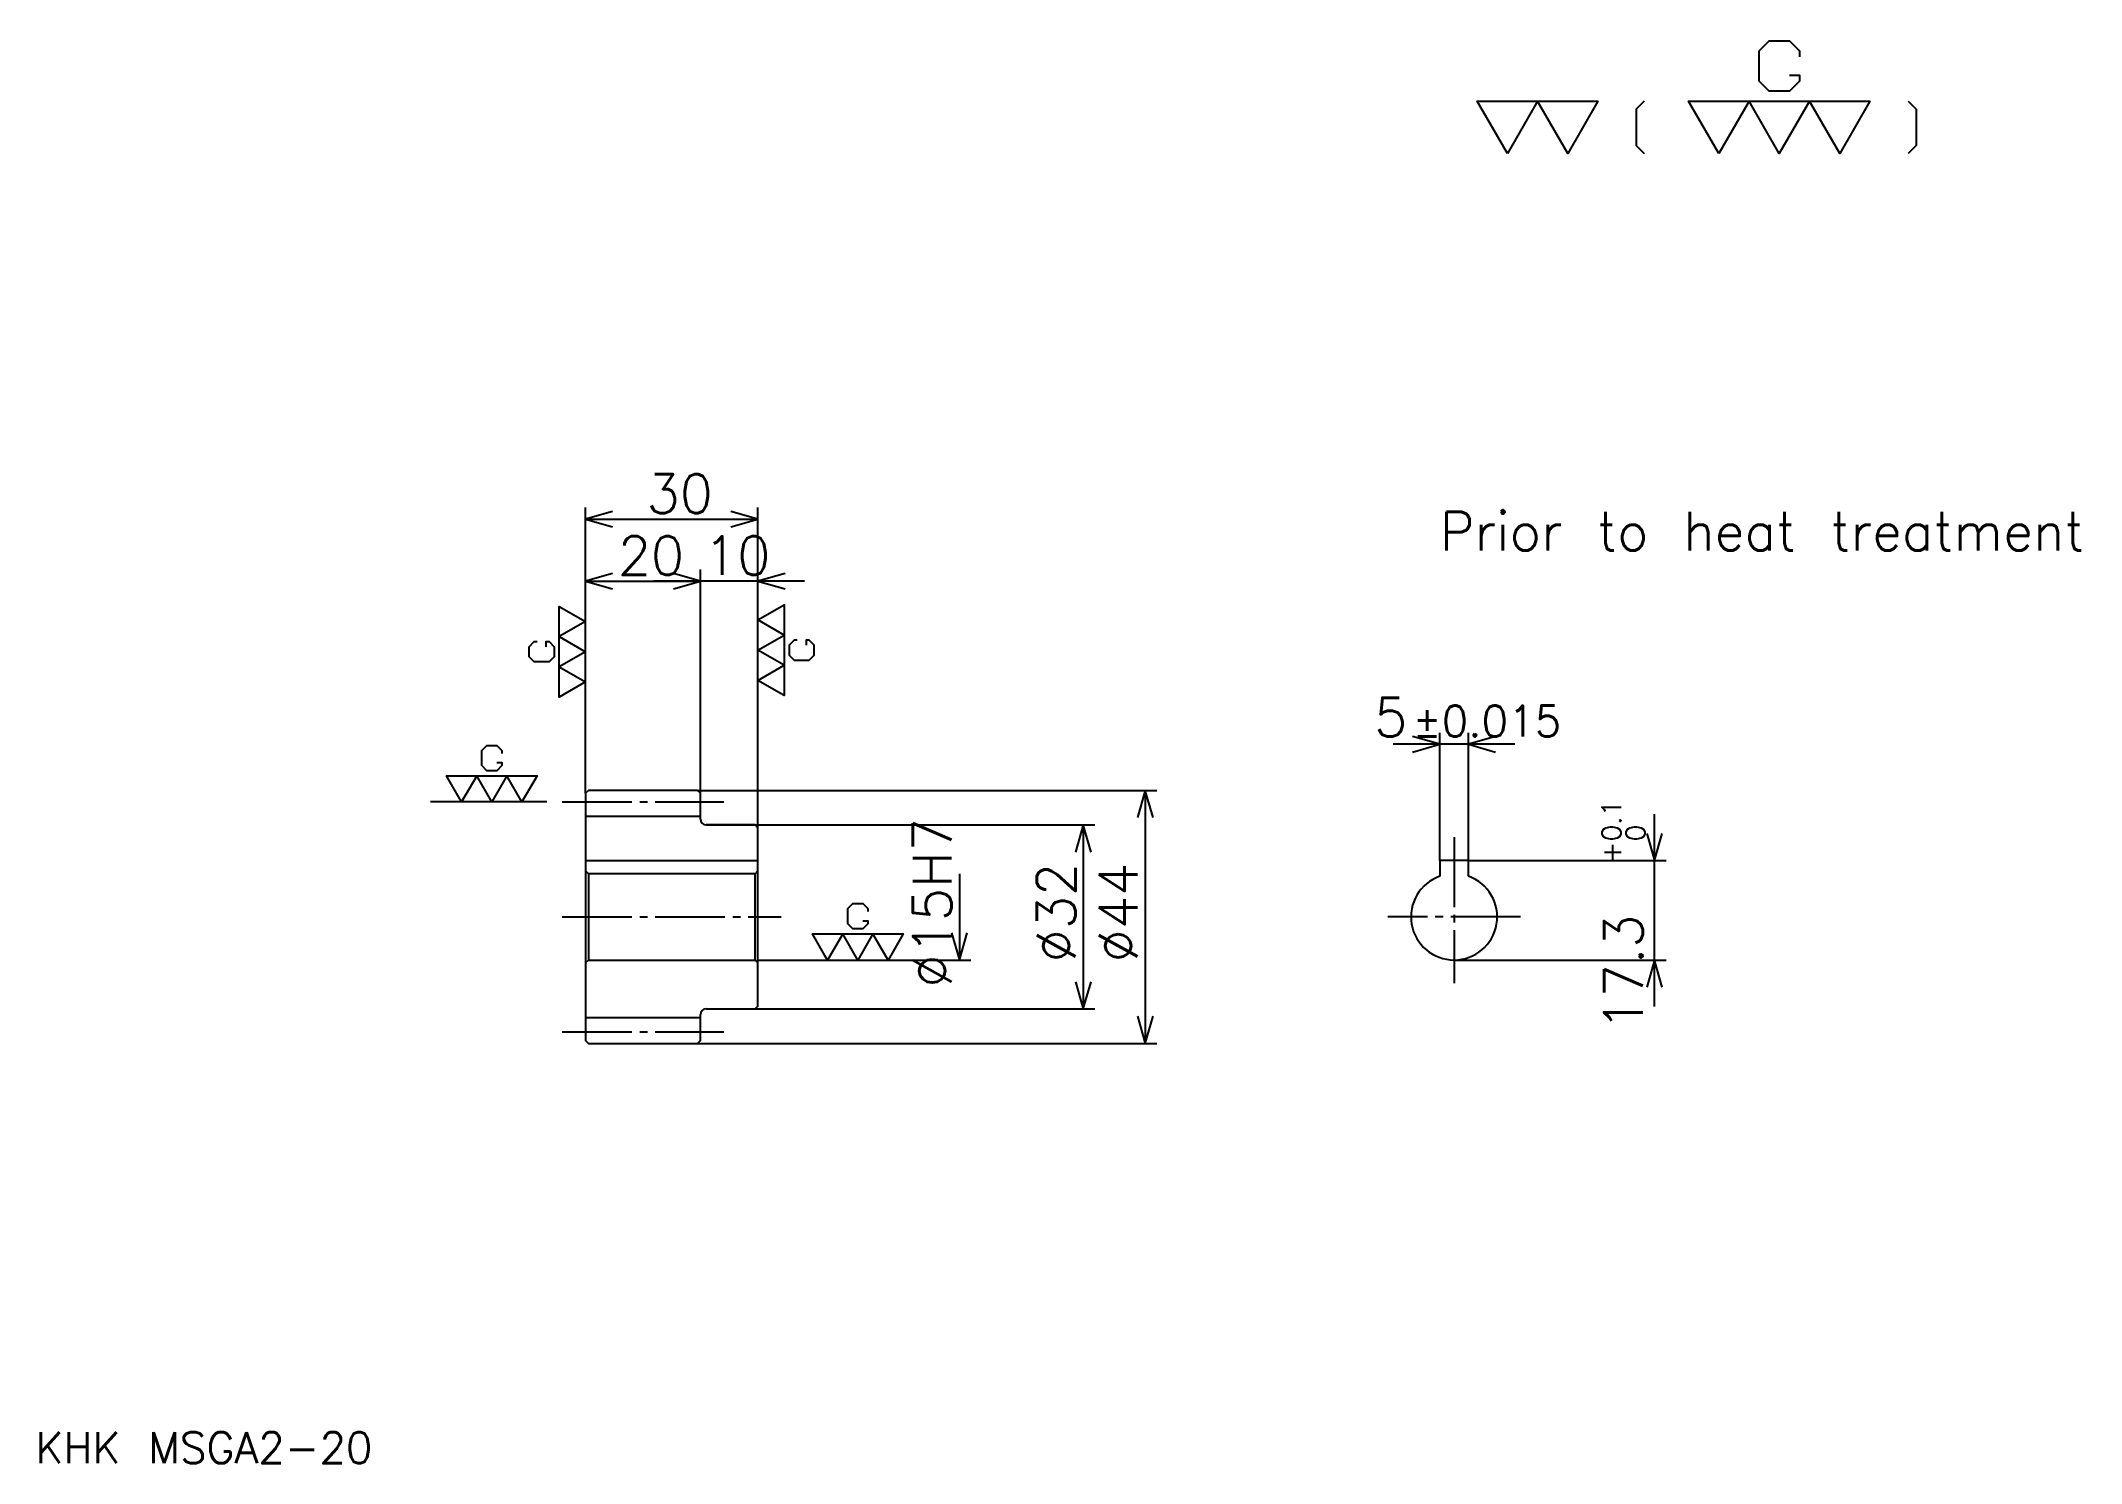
# Model space of a CAD drawing. Extents: x 14 to 369, y 15 to 262.
import ezdxf

# ---------------------------------------------------------------- set-up
doc = ezdxf.new("R2010")
doc.units = 0
doc.linetypes.add('DASHDOT', pattern=[16.173913, 12.130435, -1.347826, 1.347826, -1.347826])
doc.layers.get('0').update_dxf_attribs({"linetype": 'CONTINUOUS'})
doc.layers.add('DASHDOT', color=6, linetype='DASHDOT')
doc.styles.add('KANJI', font='TXT', dxfattribs={"bigfont": 'BIGFONT'})

msp = doc.modelspace()

# ---------------------------------------------------------------- linework, layer by layer
at = {"color": 5}
for p, q in [((109.173904, 131.847824), (109.173904, 181.043472)), ((109.173904, 179.021729), (139.173904, 179.021729)), ((139.173904, 131.847824), (139.173904, 181.043472)), ((109.173904, 168.239136), (129.173904, 168.239136)), ((147.260864, 168.239136), (121.086945, 168.239136)), ((129.173904, 131.847824), (129.173904, 170.260864)), ((270.891296, 139.865219), (249.717377, 139.865219)), ((257.804321, 119.647827), (257.804321, 141.886963)), ((262.804321, 119.647827), (262.804321, 141.886963)), ((109.173904, 131.347824), (109.173904, 131.847824)), ((128.673904, 131.847824), (139.173904, 131.847824)), ((129.173904, 131.347824), (129.173904, 131.847824)), ((139.173904, 131.847824), (208.586945, 131.847824)), ((139.173904, 125.347824), (139.173904, 131.847824)), ((206.565216, 131.847824), (206.565216, 87.847824)), ((130.173904, 125.847824), (139.173904, 125.847824)), ((139.173904, 125.847824), (197.804337, 125.847824)), ((195.782593, 125.847824), (195.782593, 93.847824)), ((295.152161, 94.260864), (295.152161, 127.734779)), ((174.217377, 117.347824), (174.217377, 102.347824)), ((262.804321, 119.647827), (297.173889, 119.647827)), ((139.173904, 102.347824), (176.23912, 102.347824)), ((260.304321, 102.347824), (297.173889, 102.347824)), ((130.173904, 93.847824), (139.173904, 93.847824)), ((139.173904, 93.847824), (197.804337, 93.847824)), ((128.673904, 87.847824), (139.173904, 87.847824)), ((139.173904, 87.847824), (208.586945, 87.847824))]:
    msp.add_line(p, q, dxfattribs=at)
at = {"color": 7}
msp.add_line((102.434776, 129.847824), (82.217384, 129.847824), dxfattribs=at)
at = {"color": 4}
for p, q in [((109.173904, 127.347824), (129.173904, 127.347824)), ((109.173904, 119.647827), (139.173904, 119.647827)), ((109.673904, 117.347824), (109.673904, 102.347824)), ((138.673904, 117.347824), (139.173904, 117.847824)), ((138.673904, 102.347824), (139.173904, 101.847824)), ((109.173904, 92.347824), (129.173904, 92.347824))]:
    msp.add_line(p, q, dxfattribs=at)
at = {"color": 7}
for points in [[(318.626099, 256.275635), (320.378265, 256.275635), (320.378265, 255.224335), (318.626099, 253.472168), (315.121735, 253.472168), (313.369568, 255.224335), (313.369568, 260.480865), (315.121735, 262.233032), (318.626099, 262.233032), (320.378265, 260.480865), (320.378265, 259.429565)], [(269.565216, 242.608688), (264.308685, 251.720001), (285.334778, 251.720001), (280.078247, 242.608688), (274.821747, 251.720001), (269.565216, 242.608688)], [(293.394775, 251.720001), (291.993042, 250.318253), (291.993042, 244.010422), (293.394775, 242.608688)], [(306.36087, 242.608688), (301.10434, 251.720001), (332.643463, 251.720001), (327.386963, 242.608688), (322.130432, 251.720001), (316.873901, 242.608688), (311.617401, 251.720001), (306.36087, 242.608688)], [(339.301727, 251.720001), (340.703491, 250.318253), (340.703491, 244.010422), (339.301727, 242.608688)], [(109.173904, 150.717392), (104.618256, 148.089127), (104.618256, 163.858688), (109.173904, 161.230438), (104.618256, 158.602173), (109.173904, 155.973907), (104.618256, 153.345642), (109.173904, 150.717392)], [(139.173904, 161.5), (143.729553, 164.128265), (143.729553, 148.358688), (139.173904, 150.986954), (143.729553, 153.615219), (139.173904, 156.243469), (143.729553, 158.871735), (139.173904, 161.5)], [(102.340424, 156.850006), (102.340424, 157.726074), (102.866081, 157.726074), (103.742165, 156.850006), (103.742165, 155.097824), (102.866081, 154.221741), (100.237816, 154.221741), (99.361732, 155.097824), (99.361732, 156.850006), (100.237816, 157.726074), (100.763466, 157.726074)], [(146.007385, 157.995651), (145.481735, 157.995651), (144.605652, 157.119568), (144.605652, 155.367386), (145.481735, 154.491302), (148.109985, 154.491302), (148.986084, 155.367386), (148.986084, 157.119568), (148.109985, 157.995651), (147.584335, 157.995651), (147.584335, 157.119568)], [(93.741295, 136.681305), (94.617386, 136.681305), (94.617386, 136.155655), (93.741295, 135.279572), (91.98912, 135.279572), (91.113037, 136.155655), (91.113037, 138.783905), (91.98912, 139.660004), (93.741295, 139.660004), (94.617386, 138.783905), (94.617386, 138.258255)], [(87.608688, 129.847824), (84.980423, 134.403473), (100.749992, 134.403473), (98.121735, 129.847824), (95.493469, 134.403473), (92.865204, 129.847824), (90.236946, 134.403473), (87.608688, 129.847824)], [(157.436951, 109.181305), (158.313034, 109.181305), (158.313034, 108.655647), (157.436951, 107.779564), (155.684784, 107.779564), (154.808685, 108.655647), (154.808685, 111.283913), (155.684784, 112.159996), (157.436951, 112.159996), (158.313034, 111.283913), (158.313034, 110.758263)], [(151.304337, 102.347824), (148.676086, 106.903473), (164.445648, 106.903473), (161.817383, 102.347824), (159.189117, 106.903473), (156.560867, 102.347824), (153.932602, 106.903473), (151.304337, 102.347824)]]:
    msp.add_lwpolyline(points, dxfattribs=at)
at = {"color": 5}
for points in [[(113.891296, 180.369568), (109.173904, 179.021729), (113.891296, 177.67392)], [(134.456512, 177.67392), (139.173904, 179.021729), (134.456512, 180.369568)], [(113.891296, 169.58696), (109.173904, 168.239136), (113.891296, 166.891296)], [(124.456512, 166.891296), (129.173904, 168.239136), (124.456512, 169.58696)], [(124.456512, 166.891296), (129.173904, 168.239136), (124.456512, 169.58696)], [(143.891296, 169.58696), (139.173904, 168.239136), (143.891296, 166.891296)], [(253.086945, 138.517395), (257.804321, 139.865219), (253.086945, 141.213043)], [(267.521729, 141.213043), (262.804321, 139.865219), (267.521729, 138.517395)], [(207.913025, 127.130432), (206.565216, 131.847824), (205.217377, 127.130432)], [(197.130432, 121.130432), (195.782593, 125.847824), (194.434784, 121.130432)], [(293.804321, 124.365219), (295.152161, 119.647827), (296.5, 124.365219)], [(172.869553, 107.065216), (174.217377, 102.347824), (175.565216, 107.065216)], [(296.5, 97.630432), (295.152161, 102.347824), (293.804321, 97.630432)], [(194.434784, 98.565216), (195.782593, 93.847824), (197.130432, 98.565216)], [(205.217377, 92.565216), (206.565216, 87.847824), (207.913025, 92.565216)]]:
    msp.add_lwpolyline(points, dxfattribs=at)
at = {"color": 4}
for points in [[(129.173904, 126.847824), (129.173904, 131.347824), (128.673904, 131.847824), (109.673904, 131.847824), (109.173904, 131.347824), (109.173904, 101.847824)], [(130.173904, 93.847824), (138.673904, 93.847824), (139.173904, 94.347824), (139.173904, 125.347824), (138.673904, 125.847824), (130.173904, 125.847824)], [(109.173904, 101.847824), (109.673904, 102.347824), (138.673904, 102.347824), (138.673904, 117.347824), (109.673904, 117.347824), (109.173904, 117.847824)], [(262.804321, 116.918892), (262.804321, 119.647827), (257.804321, 119.647827), (257.804321, 116.918892)], [(109.173904, 101.847824), (109.173904, 88.347824), (109.673904, 87.847824), (128.673904, 87.847824), (129.173904, 88.347824), (129.173904, 92.847824)]]:
    msp.add_lwpolyline(points, dxfattribs=at)
for centre, radius, start, end in [((130.173904, 126.847824), 1, 180, 270), ((260.304321, 109.847824), 7.5, 109.47122094, 70.52877906), ((130.173904, 92.847824), 1, 90, 180)]:
    msp.add_arc(centre, radius, start, end, dxfattribs=at)
at = {"layer": 'DASHDOT', "color": 7}
for p, q in [((105.130424, 129.847824), (133.217377, 129.847824)), ((260.304321, 123.691299), (260.304321, 98.304344)), ((105.130424, 109.847824), (143.217377, 109.847824)), ((271.847839, 109.847824), (248.760864, 109.847824)), ((105.130424, 89.847824), (133.217377, 89.847824))]:
    msp.add_line(p, q, dxfattribs=at)

# ---------------------------------------------------------------- texts
at = {"color": 7, "style": 'KANJI'}
for s, height, p in [('30', 6.73913, (119.793472, 180.100006)), ('Prior to heat treatment', 6.73913, (257.804321, 173.560867)), ('20', 6.73913, (114.793472, 169.317383)), ('10', 6.73913, (129.793472, 169.317383)), ('5', 6.73913, (246.393433, 141.213043)), ('%%p0.015', 5.391304, (253.064346, 141.213043)), ('KHK MSGA2-20', 5.391304, (13.478261, 14.826087))]:
    msp.add_text(s, height=height, dxfattribs=at).set_placement(p)
for s, height, p in [('0.1', 3.369565, (289.356506, 122.995682)), ('%%c15H7', 6.73913, (172.869553, 97.548912)), ('0', 3.369565, (293.53479, 122.995682)), ('+', 3.369565, (289.356506, 119.221771)), ('%%c32', 6.73913, (194.434784, 101.929344)), ('%%c44', 6.73913, (205.217377, 101.929344)), ('17.3', 6.73913, (293.130432, 90.052155))]:
    msp.add_text(s, height=height, rotation=90, dxfattribs=at).set_placement(p)

doc.saveas('drawing.dxf')
